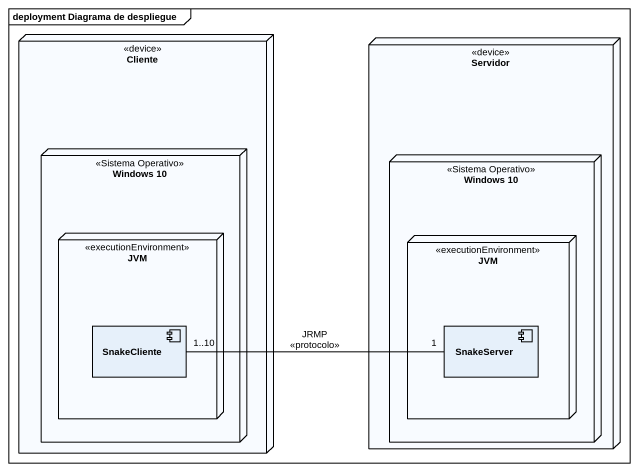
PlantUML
@startuml
mainframe deployment Diagrama de despliegue
node Cliente <<device>> {
  node "Windows 10" as Windows_10 <<Sistema Operativo>> {
    node JVM <<executionEnvironment>> {
      component SnakeCliente
    }
  }
}
node Servidor <<device>> {
  node "Windows 10" as Windows_10_2 <<Sistema Operativo>> {
    node "JVM" as JVM_2 <<executionEnvironment>> {
      component SnakeServer
    }
  }
}
SnakeCliente "1..10" -right- "1" SnakeServer : JRMP\n<<protocolo>>
@enduml
